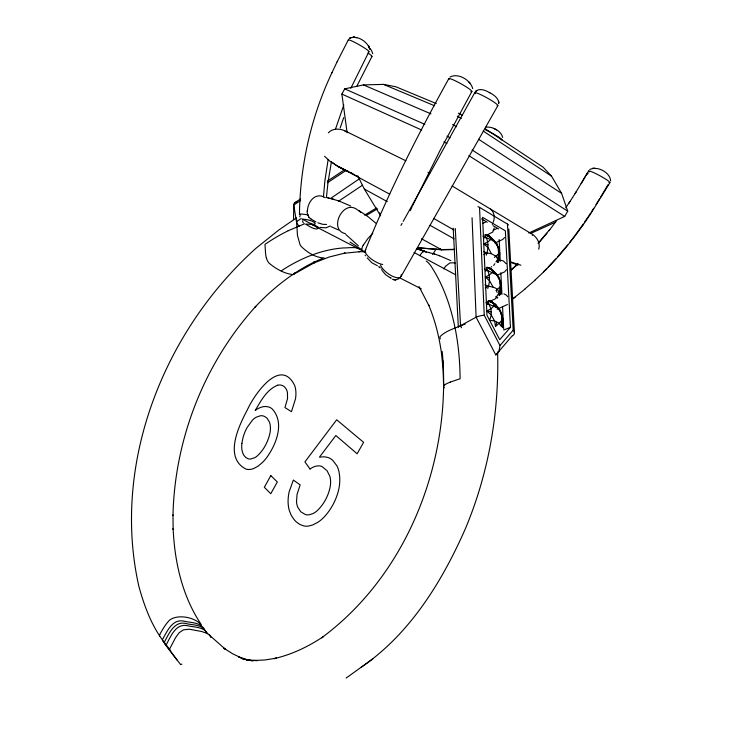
<?xml version="1.0" encoding="UTF-8"?>
<svg xmlns="http://www.w3.org/2000/svg" width="742" height="742" viewBox="0 0 742 742"><rect width="100%" height="100%" fill="white"/><g stroke="black" fill="none" stroke-linecap="round" stroke-linejoin="round"><path stroke-width="1.11" d="M488.737 300.751L490.184 300.918C499.338 305.314 504.532 316.259 502.436 326.23L501.972 326.415L502.037 322.343M293.507 219.669L293.758 205.015L300.501 200.563M498.457 261.889L497.993 262.093L499.366 257.168C500.21 250.768 497.854 243.877 493.068 239.527M501.008 289.946L500.637 293.674L499.635 295.01L501.008 289.946C501.861 283.481 499.403 276.543 494.636 272.091M299.443 214.364C300.074 165.503 311.046 116.884 331.962 72.688M172.979 515.607C174.62 439.051 204.402 363.116 255.823 306.298L255.062 307.142C272.351 288.694 292.413 272.592 315.229 261.518L313.625 262.353L322.371 258.439M494.228 227.896L492.864 231.977L485.917 235.557M307.383 211.006C307.652 201.982 315.433 191.464 325.265 197.734M323.438 196.918L324.885 180.872L328.14 159.511M326.434 197.381L327.983 182.588L331.424 161.71M499.839 294.008L500.637 293.674L501.304 285.772L498.615 276.747L492.864 270.431L489.85 267.945L487.206 267.315M498.207 261.128L498.986 260.776L499.366 257.168M502.436 326.23L502.325 327.38L503.002 319.431L502.056 316.732M241.901 443.345L242.69 438.995A28.298 17.131 -70.2 0 1 247.077 427.559L252.438 420.139A19.357 11.659 -70.1 0 1 256.361 417.152L260.331 415.789A18.791 11.325 -70.1 0 1 263.883 416.151L266.007 417.375A24.495 14.757 -70.3 0 1 267.472 418.803L269.3 421.818A17.465 10.546 -70 0 1 270.357 426.409L270.413 427.281A19.181 11.566 -70.1 0 1 270.366 430.054A18.661 11.26 -70.1 0 1 269.995 432.976C268.112 441.592 263.809 449.958 257.27 455.959A19.682 11.853 -70.3 0 1 254.525 457.795L250.629 459.02A16.853 10.147 -70.4 0 1 247.772 458.63L245.741 457.397A19.598 11.798 -70.3 0 1 241.929 449.745A19.227 11.575 -70.3 0 1 241.911 443.345M486.27 255.192C488.57 248.375 488.941 241.187 484.712 234.964M487.782 288.499C490.184 281.496 490.379 274.15 486.196 267.723M610.638 180.909C610.221 172.357 597.208 165.531 589.742 169.547M497.27 262.223L498.55 253.681L498.262 247.828C495.73 242.773 492.465 237.319 487.132 234.88M498.902 295.279L500.201 286.681L499.904 280.68L496.648 274.763L484.415 269.04M538.748 249.164C540.538 243.515 537.254 237.672 532.626 234.463L452.166 185.982M495.795 325.729L496.825 322.13M532.394 235.297L532.626 234.463M296.652 218.102L296.577 218.352A4.786 2.782 57.7 0 0 296.494 219.168L297.449 235.335L299.963 244.48A8.57 5.027 58.3 0 0 301.261 246.502C307.216 252.382 315.656 257.817 324.152 257.91M381.759 269.021L381.759 269.671M335.542 129.006L343.815 104.947M491.26 237.811L487.55 235.706L488.329 235.344L491.297 237.7L490.759 239.471L487.902 241.864L483.886 243.905L488.171 247.754L491.427 253.681L495.739 256.129L498.986 260.776L499.654 252.929L496.992 244.044C493.569 239.564 487.624 238.794 482.959 236.169M343.722 117.561L340.216 127.8M493.189 222.34C495.025 217.879 494.552 212.203 490.508 209.086M294.843 272.722L294.76 272.917A7.513 4.387 56.9 0 1 293.016 274.577C284.269 273.659 275.755 268.808 269.096 263.16A7.605 4.489 56.3 0 1 266.953 259.617L266.406 257.984M365.166 250.564C389.058 191.39 417.932 134.385 448.836 78.596M492.605 223.834L492.345 224.436M350.799 88.289L368.941 51.736M337.137 61.79L348.286 39.938M410.252 210.654L412.06 206.786M331.897 72.837L337.211 61.614M412.506 205.812L440.451 149.671L471.866 91.516M356.865 86.146L371.983 56.383M506.378 269.773L504.606 271.897L496.537 275.477M347.117 132.753L341.886 94.086L344.696 88.855L363.45 84.913L383.512 84.393L395.848 86.768L436.25 103.555M159.762 634.466C162.628 629.402 165.522 624.245 169.621 620.071C177.922 613.81 195.406 617.279 201.221 625.024M363.255 245.212L367.921 238.507L372.799 233.238M419.786 255.638L421.985 252.605L424.201 251.399L434.627 254.052M474.732 92.759L403.203 221.394M400.977 225.382L402.09 223.388M497.836 105.679L401.023 276.497M528.768 233.025L564.708 216.423L567.732 211.173L561.592 193.347L551.538 176.188L543.088 167.154L485.351 128.867M581.19 183.571L587.172 173.313M588.61 171.04L575.106 193.551M608.004 184.712L600.705 197.01M609.943 182.597L590.224 214.512M596.049 204.588L599.536 198.902M443.799 268.929L444.606 267.677A20.841 15.248 -58.9 0 1 445.042 267.046L445.552 266.359M568.836 203.336L576.376 191.557M588.842 215.811L590.651 213.01M591.856 211.136L593.665 208.335M495.869 297.737L499.385 292.32L497.363 289.287C493.727 286.282 488.904 287.043 484.962 284.817M534.722 280.281C553.059 263.855 568.947 244.879 583.166 224.835L583.231 224.733M493.69 265.441L494.849 263.67M496.008 261.898L497.743 259.246M432.605 254.46L436.166 249.099M565.738 207.788L569.958 201.564M583.193 224.093L574.939 235.566M584.446 222.257L588.211 216.738M583.166 224.835L590.298 214.382M504.579 237.561L502.751 239.453L494.933 243.051M549.061 230.688L556.658 220.587M569.624 242.421L574.271 236.429M445.701 266.174L449.865 262.937L454.494 262.798M549.729 229.566L538.052 243.302M546.947 233.238L539.109 242.467M567.63 244.981L557.845 256.565M472.06 217.758L476.114 317.186L495.814 354.964L512.323 335.709M495.86 354.945L498.93 351.439L499.997 345.54L513.186 330.162L507.463 224.093L479.536 207.37A5.602 2.977 -3.8 0 0 477.913 206.74M510.45 327.324L499.709 339.678L486.956 315.165L482.578 217.323L505.339 230.808L510.45 327.324L503.716 330.014M555.684 258.977L548.199 267.018M543.552 271.832L546.65 268.623M328.335 132.837C332.388 128.301 339.252 128.385 344.492 130.62L405.874 160.801M475.168 92.054C478.868 87.306 485.76 90.385 489.859 92.796M475.919 91.294L476.772 90.45L475.91 91.183M496.24 325.961L503.002 319.431L501.74 317.409L501.583 314.339L498.29 308.375L491.408 301.335L489.711 301.113M495.981 290.595L501.304 285.772L500.052 283.676M494.376 257.391L499.654 252.929L498.401 250.75M497.233 298.089L497.78 297.588L495.823 296.633M510.552 270.32L517.935 263.725M511.498 269.838L517.944 264.096M525.132 288.786L535.001 280.244M361.002 667.401C409.538 634.289 441.527 582.544 464.937 529.742C488.644 473.795 499.264 412.654 497.613 351.996M330.273 225.976L325.988 227.822L319.802 227.414M525.243 288.879L513.445 298.284M449.93 77.085C458.083 72.54 470.586 80.053 472.719 88.613M512.416 299.239L515.134 297.162M346.143 678.077L373.096 658.646M495.916 298.572L487.763 302.346M507.445 304.498L497.159 309.21M349.213 38.603C356.577 34.392 367.503 41.487 369.711 48.963L369.228 46.95L369.711 48.963M301.243 218.454L296.457 221.719L293.758 205.015M330.895 198.235L359.582 178.664M338.38 201.342L362.384 185.277M350.066 37.981L350.855 37.462L349.89 38.009M294.741 202.77L300.491 198.958M327.343 181.169L344.659 169.705M327.472 182.727L345.772 170.632L349.12 172.061A38.528 32.258 -59.8 0 0 350.762 172.571M296.281 218.009L279.113 229.77L255.99 248.264C164.038 330.839 111.291 463.342 138.782 585.957L138.93 586.579C144.356 606.214 151.591 625.914 164.14 642.173M293.628 274.29L314.181 262.844L313.486 263.15L329.188 257.001L344.993 253.078L344.075 253.254L359.777 251.705M485.259 287.942L488.078 286.208M483.775 254.617L486.557 252.911L491.427 253.681M364.6 215.115L376.472 208.02M366.613 215.263L377.576 208.771M495.535 326.638L494.617 320.989L491.287 314.97L486.882 311.037L491 308.783L493.912 306.056L494.45 303.97L488.338 300.816M461.524 327.769L460.541 325.701L476.114 317.186M493.003 286.922L489.711 280.949L485.361 277.063L489.432 274.92L492.317 272.36L492.855 270.431L486.808 267.305M398.871 278.797L395.727 279.799L392.37 279.289M288.119 230.753L304.628 223.769M482.699 223.416L485.63 222.016M493.096 230.317L497.001 228.49M488.755 236.299L490.193 236.911M530.419 233.544L555.424 222.21M498.772 254.571L498.949 252.911M498.717 256.073L499.505 255.721L499.227 254.367M488.18 267.704L489.85 267.945L492.809 270.366M489.061 268.289L490.74 268.669M490.276 268.873L491.723 269.476M500.405 287.275L500.59 285.587M500.358 288.805L501.156 288.462L500.869 287.071M490.601 301.679L492.298 302.04M491.835 302.244L493.3 302.838M494.775 304.999L495.573 304.665L494.46 303.979L496.101 307.216L500.275 310.258L501.74 315.832L501.063 314.339M497.743 308.616L498.207 308.422M502.232 323.716L502.696 323.531M450.357 382.074L460.086 378.745A243.07 151.08 -70.2 0 0 457.341 341.023C453.501 314.951 445.766 288.944 431.38 266.656A58.544 37.99 -63.9 0 0 428.051 262.473L426.242 261.017M181.957 664.109L180.603 664.591L162.73 640.903L162.526 639.808A2.801 1.966 -36.7 0 1 162.776 639.057A78.179 53.582 -39 0 1 163.602 637.499C167.803 629.939 173.007 618.986 183.497 621.063C190.342 622.816 200.6 622.121 204.106 629.225M277.638 385.219C266.684 389.559 260.906 400.949 255.202 410.512C258.81 407.738 263.512 405.633 268.122 406.848A28.984 17.502 -70.1 0 1 271.915 408.656C285.169 422.374 276.228 444.671 266.443 457.953A37.443 22.492 -70.1 0 1 262.38 462.535L258.077 466.152L253.885 468.452A28.029 16.899 -70.4 0 1 249.831 469.436A28.882 17.409 -70.3 0 1 246.029 469.12C223.333 457.582 239.007 425.463 247.513 409.519C254.098 394.744 280.597 356.281 294.75 385.673A25.321 15.415 -68.8 0 1 295.511 398.797L291.467 411.699L284.937 407.562L287.525 398.658L287.451 392.592A15.842 9.618 -68.8 0 0 286.152 388.966L284.724 387.111A20.516 12.456 -69 0 0 283.574 386.174A18.606 11.297 -68.9 0 0 277.647 385.2M485.806 127.16C492.438 126.344 501.026 130.703 502.677 137.437M465.169 324.115L464.742 324.208A5.769 2.588 -2.5 0 0 463.62 324.56C455.616 328.224 446.202 330.32 439.941 336.729L440.256 338.936M326.573 224.455L322.826 224.344L317.864 222.776M486.863 304.582L488.904 304.266L496.101 307.216M485.351 270.83L487.364 270.533M483.877 237.885L485.862 237.616M454.67 249.321L441.267 249.609L417.607 247.726M453.343 249.664L441.713 249.804L417.82 247.8M358.664 251.696L363.923 251.723M592.737 168.174L594.704 168.193M361.521 249.238C355.863 246.511 349.083 247.986 342.971 247.967A214.484 135.294 -70.3 0 0 281.264 270.867M520.903 265.219L510.311 261.833M377.363 265.71L371.844 262.779L367.179 257.864M391.349 278.12L390.375 277.851M486.882 311.037L491.139 311.881M495.953 243.84L496.992 244.044M485.361 277.063L489.572 277.935M500.924 260.34L503.493 260.971L506.09 263.716M483.886 243.905L488.041 244.814M318.068 227.033L313.412 225.41A12.707 10.555 -49.2 0 1 311.603 224.195L311.566 224.14M350.725 206.044L338.751 200.897L326.73 197.465L328.947 198.049M331.674 198.754L333.909 199.338M378.541 266.777L379.542 267.046M428.663 252.336L429.228 252.484M517.879 265.117L510.477 262.241M355.631 37.434L356.791 37.768M503.966 293.869L506.508 295.195L507.658 296.744M497.557 276.395L498.615 276.747M365.389 252.53L362.903 251.167M454.642 262.844L455.208 263.048M439.459 255.721L450.821 260.609M434.469 253.996L439.616 255.767M424.981 251.445L416.698 248.524L426.298 252.15M425.249 251.538L416.726 248.524L424.943 251.445M345.466 233.665C329.235 230.261 341.097 203.048 354.138 207.945A34.559 27.445 -59 0 1 356.169 208.938L360.028 211.72A9.934 7.856 -60.5 0 1 360.751 212.583M331.062 226.681L338.491 229.946M390.255 277.805L385.654 274.744L382.065 270.459M383.512 84.393L434.385 105.689M363.45 84.913L430.972 113.869M485.722 234.685L486.678 235.093M344.696 88.855L424.832 124.331M341.886 94.086L421.697 130.035M483.478 251.529L486.557 252.911M345.698 170.679L338.213 166.672L332.036 162.238M315.879 221.904L311.093 219.066M399.224 277.601L421.317 288.898M485.917 302.727L488.904 304.266L491 308.783L491.287 314.97L489.637 320.331L494.617 320.989L499.023 323.262L501.073 326.22L501.74 317.409M485.324 234.602L492.41 238.776M315.22 226.347L365.76 252.493M359.202 248.078L350.076 242.068M414.119 252.521L455.671 274.8M324.569 156.256L329.698 161.042L336.534 165.522L389.745 194.191M489.303 92.49C493.3 94.586 498.383 97.703 498.717 102.721M494.005 128.607L496.481 129.961M458.435 113.174L462.489 115.381M457.35 116.206L461.385 118.405M452.583 124.563L456.627 126.761M447.046 136.176L450.051 137.817M443.874 141.889L446.879 143.54M357.774 175.845L364.359 189.08L387.305 201.638M421.428 238.72L441.713 249.804L439.746 248.691M428.023 172.32L429.757 173.276M338.231 166.496L347.534 171.022A39.122 37.304 -75.5 0 0 348.35 171.319M430.045 225.299L454.048 238.813M354.62 174.769L350.762 172.571A1.308 1.104 -61.8 0 0 351.346 172.589M355.585 175.316L358.46 176.948M433.634 218.426L453.937 229.992M495.072 242.17L496.648 243.079M481.53 218.862L487.271 222.248M492.994 225.633L498.633 228.963M358.868 210.524L368.32 216.887L376.389 223.62M468.898 155.69L564.708 216.423M472.088 149.977L567.732 211.173M478.618 139.292L561.592 193.347M483.265 131.121L551.538 176.188M345.93 234.583L358.377 245.815M493.968 271.322L492.864 270.431L494.487 273.557M442.204 351.513C452.258 458.064 408.944 573.288 321.685 637.758L323.095 636.775C308.097 646.746 291.615 654.657 273.993 658.655L276.543 658.117L264.764 660L253.328 660.501L257.279 660.603L246.261 659.759L252.846 660.844L242.282 658.692L248.681 660.297L238.599 656.911L242.161 658.339L232.589 653.758L223.62 648.054L225.67 649.5L207.621 633.585L201.611 631.479L189.293 629.216L183.367 629.837L179.119 632.768L175.548 637.675L169.909 648.443A2.588 1.864 -41.9 0 0 169.899 650.4M369.293 48.054L371.547 50.456L372.725 53.712M488.329 235.344L489.21 236.095M344.492 130.62L345.735 131.705M492.948 302.986L493.931 303.905M491.38 269.634L492.345 270.57M470.011 83.123L468.684 81.815M499.385 292.32L500.637 293.674M444.3 387.871L443.716 386.981A9.358 3.627 -0.2 0 1 444.477 385.033L445.562 384.263A36.868 14.098 -0.6 0 1 450.403 382.093M209.578 634.957L210.858 637.406M164.77 643.008L166.032 644.687M166.662 645.521L168.536 648.016M169.167 648.842L169.788 649.667M177.023 660.111L164.613 643.564L164.39 642.451A2.81 1.985 -38.1 0 1 164.641 641.682A78.411 54.12 -40.4 0 1 165.457 640.105C169.491 632.472 174.787 621.295 185.231 623.363C191.9 625.311 203.484 624.143 205.914 632.175M310.026 469.046L304.934 461.858L336.673 419.786L363.608 442.334L357.134 453.77L335.829 435.517L319.45 457.155L324.143 456.784L327.528 457.36A31.025 20.09 -71.5 0 1 332.657 460.253L336.951 465.865A29.745 19.273 -71.5 0 1 339.048 471.986L339.66 476.299A35.542 22.965 -71.6 0 1 339.771 481.057L339.697 482.68A32.342 20.934 -71.5 0 1 338.398 490.889C335.913 500.423 331.108 509.392 324.486 516.682A38.12 24.569 -71.6 0 1 317.91 522.257L312.753 524.956L308.681 526.05A31.452 20.294 -71.9 0 1 303.571 525.865L299.991 524.529L296.615 522.155A47.84 30.951 -71.2 0 1 293.897 519.326L291.235 515.3L289.389 510.765A30.357 19.524 -71.8 0 1 288.128 503.002A31.683 20.396 -71.8 0 1 288.1 500.21A30.153 19.385 -71.8 0 1 289.185 491.714L293.34 480.046L300.167 484.897L297.041 494.469L296.522 501.759A18.689 12.03 -71.9 0 0 297.69 507.074L300.816 511.813L305.5 514.614A20.442 13.18 -71.8 0 0 309.256 514.763L312.503 513.77A23.382 15.072 -71.7 0 0 316.621 511.182C323.707 504.801 328.456 495.832 330.246 486.502A20.646 13.347 -71.5 0 0 330.589 481.094A19.524 12.633 -71.5 0 0 329.847 476.234L326.99 470.613L322.037 466.579A20.386 13.161 -71.5 0 0 317.752 465.874A23.772 15.35 -71.6 0 0 310.017 469.018M419.017 286.551L428.913 305.648L428.542 304.767C435.22 320.525 439.338 337.276 441.611 354.222L441.527 353.517L443.104 369.637L443.642 386.424M201.008 624.18C182.254 596.049 174.593 562 173.146 528.592L173.155 529.51L172.969 514.809M364.359 189.08L380.627 215.811M166.533 646.161L166.31 645.03A2.82 2.013 -39.5 0 1 166.551 644.26A78.671 54.667 -41.8 0 1 167.349 642.646C171.411 634.976 176.318 623.595 186.975 625.617C193.866 627.333 204.18 626.647 207.695 633.844M303.367 222.888L302.643 221.404M379.561 212.963L380.488 214.586M491.306 237.709L492.901 240.714M499.997 345.54L484.248 315.22L479.536 207.37M365.138 255.109L365.463 255.832M487.707 301.289L488.904 304.266M496.583 291.087L497.131 292.469M299.685 216.098L299.981 216.868M379.923 267.176L380.21 267.955M502 317.474L502.269 319.069M498.438 249.785L498.689 251.38M442.371 354.324L442.575 356.503M442.983 360.862L443.299 364.137M508.817 228.99L514.466 332.991M455.273 228.471L460.541 325.701M499.153 239.545L500.247 261.305M500.831 272.75L501.926 294.509M502.566 307.105L503.66 328.864M453.204 228.211L458.324 326.972M485.778 130.073A10.694 0.983 29 0 1 497.938 136.574A10.694 0.983 29 0 1 501.054 139.7M589.157 171.847A12.132 1.243 28.5 0 1 599.935 175.761A12.132 1.243 28.5 0 1 608.904 182.569M587.627 174.073A11.881 1.187 28.5 0 1 588.174 173.368M449.16 79.403A13.217 1.493 29.2 0 1 461.264 83.92A13.217 1.493 29.2 0 1 470.836 91.6M382.705 264.523A12.679 4.406 32.2 0 1 369.46 257.52A12.679 4.406 32.2 0 1 365.862 249.72M475.242 93.677A13.235 1.503 29.1 0 1 486.65 97.684A13.235 1.503 29.1 0 1 497.103 105.735M401.172 274.763A12.577 4.99 36.4 0 1 392.639 276.33A12.577 4.99 36.4 0 1 380.525 265.126M367.958 53.016A11.649 1.141 29.7 0 1 371.417 56.448M302.94 220.318A11.501 1.976 10.1 0 1 302.569 219.168M348.536 40.448A11.9 1.187 29.7 0 1 359.276 44.826A11.9 1.187 29.7 0 1 368.329 51.773M309.377 217.629A11.761 1.196 12.2 0 1 308.811 217.499M300.714 215.124A11.761 1.196 12.2 0 1 308.357 215.004M266.359 257.975A29.782 17.381 56.7 0 1 265.525 252.846L264.987 244.387A243.07 151.08 -70.2 0 1 288.156 230.781M362.792 251.158A9.739 4.452 -45.9 0 1 363.116 245.231M311.519 224.195A8.913 7.392 -49.9 0 1 311.241 223.908M311.056 219.122A9.182 8.709 77.9 0 1 307.132 210.988M299.471 225.948A4.684 3.599 32.2 0 1 296.522 221.728M293.637 204.987A4.944 3.691 35.2 0 1 297.162 202.065M159.669 636.284A2.541 1.762 -34.4 0 1 159.79 634.475M491.352 266.573A6.242 3.376 66.6 0 1 491.751 266.953M495.702 304.025A6.316 3.46 67.4 0 1 495.999 305.11M507.463 224.093A5.5 2.838 -4.4 0 1 508.418 224.993M458.435 326.823A5.648 0.761 -17.1 0 1 460.578 325.692M476.03 317.186A6.075 1.057 -15.8 0 1 484.136 315.267M513.074 330.209A5.936 3.979 13.1 0 1 512.462 335.774M488.477 300.964A17.066 9.405 67.7 0 1 491.399 302.328M490.063 301.048A17.075 9.396 67.7 0 1 494.005 303.645M502.464 322.167A17.075 9.396 67.7 0 1 502.26 326.118M487.93 267.899A16.862 9.173 66.8 0 1 489.85 268.956M499.978 292.719A16.862 9.173 66.8 0 1 499.347 295.019M488.524 267.639A16.871 9.164 66.8 0 1 492.428 270.301M500.47 285.856A16.871 9.164 66.8 0 1 499.941 294.769M487.383 235.789A16.676 8.941 66.1 0 1 488.329 236.392M498.346 259.885A16.676 8.941 66.1 0 1 497.715 262.112M487.021 235.019A16.686 8.941 66.1 0 1 490.879 237.746M499.023 254.571A16.686 8.941 66.1 0 1 498.299 261.843M498.68 102.34L498.633 103.62L498.633 101.366L498.68 102.34M302.968 219.224C319.487 230.178 318.949 220.198 302.968 219.224M305.936 224.232C321.88 235.242 321.768 223.435 305.945 224.195M270.821 475.603L264.328 487.281L270.765 493.736L277.322 481.975L270.821 475.603M395.727 279.799L393.575 279.632L395.727 279.799M353.739 37.165L353.034 37.1L354.862 37.276L353.739 37.165M368.904 46.44L368.514 45.642L369.507 47.701L368.904 46.44"/></g></svg>
